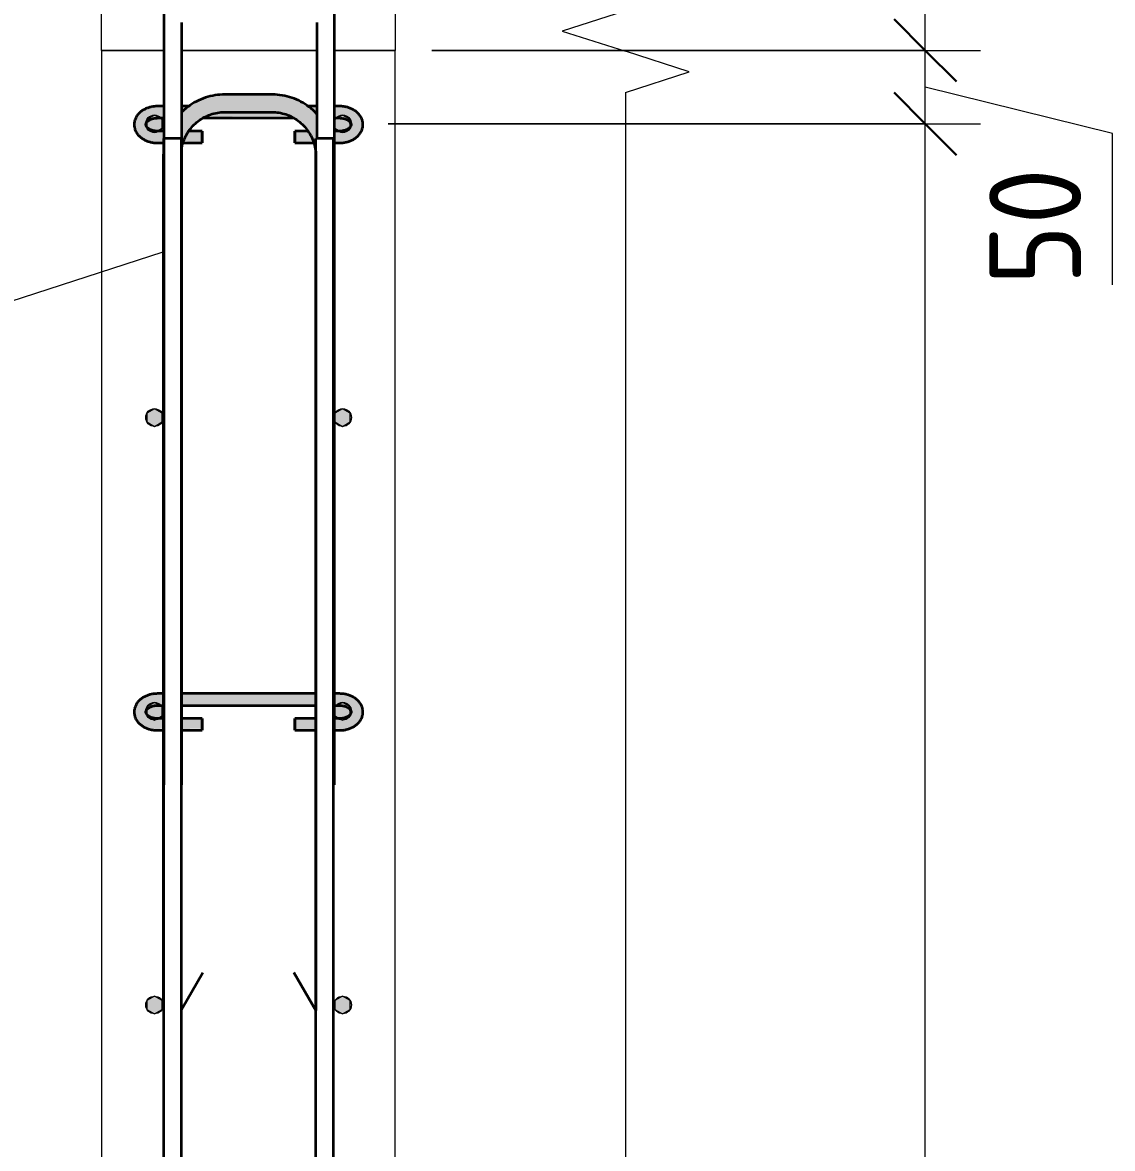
# Model space of a CAD drawing. Header units: millimetres. Extents: x 30199 to 68228, y -5153 to 33546.
# Drawn here: x 64716 to 65458, y 2 to 769 of the extents above; entities that cross this region are included whole.
import ezdxf

# ---------------------------------------------------------------- set-up
doc = ezdxf.new("R2010")
doc.units = ezdxf.units.MM
for name, color, linetype, lineweight in [('AA_Dim', 7, 'Continuous', 9), ('AA_Dim-25', 7, 'Continuous', 9), ('AA_Oformlenie', 7, 'Continuous', 9), ('AA_Vinoska', 7, 'Continuous', 9), ('AF_Stena_Опалубка', 253, 'Continuous', 20), ('KR_Armatura', 7, 'Continuous', 20), ('KR_Armatura_Tonkie', 7, 'Continuous', 20)]:
    doc.layers.add(name, color=color, linetype=linetype, lineweight=lineweight)
doc.styles.add('ISOCPEUR_1', font='isocpeur.TTF', dxfattribs={"width": 0.9, "height": 62.5})
doc.dimstyles.new('05_Округл_1мм__прозр_', dxfattribs={"dimscale": 304.8, "dimtxt": 62.672186, "dimasz": 0.139436, "dimexe": 0.123031, "dimexo": 0.082021, "dimgap": 0.008202, "dimtad": 1, "dimdec": 0, "dimdsep": 46, "dimtxsty": 'ISOCPEUR_1', "dimblk1": 'OBLIQUE', "dimblk2": 'OBLIQUE', "dimsah": 1, "dimcen": 0.09, "dimdle": 0.123031, "dimazin": 0, "dimtfac": 1, "dimtdec": 4, "dimtix": 1, "dimtmove": 1, "dimatfit": 3, "dimfxl": 1, "dimtvp": 1, "dimtolj": 1, "dimtzin": 0, "dimlwd": 18, "dimlwe": 18, "dimarcsym": 2})
doc.dimstyles.new('05_Округл_1мм__прозр__1', dxfattribs={"dimscale": 304.8, "dimtxt": 62.672186, "dimasz": 0.139436, "dimexe": 0.123031, "dimexo": 0.082021, "dimgap": 0.008202, "dimtad": 1, "dimdec": 0, "dimdsep": 46, "dimtxsty": 'ISOCPEUR_1', "dimblk1": 'OBLIQUE', "dimblk2": 'OBLIQUE', "dimsah": 1, "dimcen": 0.09, "dimdle": 0.123031, "dimazin": 0, "dimtfac": 1, "dimtdec": 4, "dimtix": 1, "dimtmove": 0, "dimatfit": 3, "dimfxl": 1, "dimtvp": 1, "dimtolj": 1, "dimtzin": 0, "dimlwd": 18, "dimlwe": 18, "dimarcsym": 2})

# ---------------------------------------------------------------- blocks, each defined once
blk = doc.blocks.new('350_Стержень П торец СК-СГ _НесАрм_РабПлоск_ - 350_Стержень П торец СК-СГ _НесАрм_РабПлоск_-4048872-2-2 Армирование')
at = {"layer": 'KR_Armatura_Tonkie', "lineweight": 35}
h = blk.add_hatch(color=256, dxfattribs=at)
h.paths.add_polyline_path([(32607, 678), (32607.5, 678), (32607.5, 681.8)])
h.paths.add_polyline_path([(32619.5, 681.8), (32620.02, 685.76), (32623.67, 693.85), (32627.79, 699.21), (32634.3, 704.11), (32641.34, 706.99), (32649, 708.2), (32649, 720), (32638.13, 718.57), (32627.73, 714.17), (32619.5, 707.76), (32619.5, 682.46)])
for points in [[(32660.48, 708), (32681, 708.2), (32681, 720), (32649, 719.8), (32649, 708), (32656.21, 708)], [(32711, 678), (32711, 690), (32711.5, 690), (32711.5, 706.65), (32710.7, 707.7), (32702, 714.37), (32691.87, 718.57), (32681, 719.8), (32681, 708), (32688.76, 706.98), (32696.16, 703.85), (32702.21, 699.21), (32707.11, 692.7), (32709.99, 685.66), (32710.56, 681.33)], [(32607.2, 96.13), (32607.5, 96.13), (32607.5, 678), (32607, 678), (32607, 96.13)]]:
    blk.add_hatch(color=256, dxfattribs=at).paths.add_polyline_path(points)
for p, q in [((32681, 720), (32649, 720)), ((32649, 708), (32681, 708)), ((32607, 678), (32607, 96.13)), ((32711, 678), (32711, 96.13)), ((32723, 96.13), (32723, 250)), ((32619.5, 97), (32634, 122.12)), ((32711, 96.13), (32696, 122.12)), ((32607.45, 96.13), (32607, 96.13)), ((32607.2, 96.13), (32607.45, 96.13))]:
    blk.add_line(p, q, dxfattribs=at)
at = {"layer": 'KR_Armatura_Tonkie', "lineweight": 35, "flags": 128}
for points in [[(32649, 720), (32647.32, 719.97), (32645.64, 719.87), (32643.97, 719.7), (32642.31, 719.46), (32640.66, 719.16), (32639.02, 718.8), (32637.39, 718.36), (32635.79, 717.87), (32634.2, 717.31), (32632.64, 716.68), (32631.11, 716), (32629.61, 715.25), (32628.13, 714.45), (32626.69, 713.58), (32625.29, 712.66), (32623.92, 711.69), (32622.59, 710.66), (32621.31, 709.58), (32620.07, 708.44), (32619.5, 707.88)], [(32711.44, 706.93), (32710.26, 708.13), (32709.03, 709.27), (32707.76, 710.37), (32706.44, 711.41), (32705.09, 712.41), (32703.69, 713.34), (32702.26, 714.22), (32700.8, 715.04), (32699.3, 715.8), (32697.77, 716.51), (32696.22, 717.15), (32694.64, 717.72), (32693.04, 718.24), (32691.42, 718.69), (32689.79, 719.07), (32688.14, 719.39), (32686.48, 719.64), (32684.81, 719.83), (32683.13, 719.95), (32681.45, 720), (32681, 720)], [(32619.5, 683.42), (32619.6, 683.96), (32619.86, 685.13), (32620.17, 686.29), (32620.52, 687.44), (32620.92, 688.57), (32621.37, 689.68), (32621.86, 690.78), (32622.39, 691.85), (32622.97, 692.91), (32623.58, 693.94), (32624.24, 694.94), (32624.94, 695.92), (32625.67, 696.86), (32626.45, 697.78), (32627.25, 698.67), (32628.1, 699.52), (32628.98, 700.34), (32629.89, 701.12), (32630.83, 701.87), (32631.79, 702.58), (32632.79, 703.24), (32633.81, 703.87), (32634.86, 704.46), (32635.93, 705), (32637.02, 705.5), (32638.13, 705.96), (32639.26, 706.37), (32640.4, 706.74), (32641.55, 707.06), (32642.72, 707.34), (32643.9, 707.56), (32645.09, 707.74), (32646.28, 707.88), (32647.48, 707.96), (32648.68, 708), (32649, 708)], [(32681, 708), (32682.2, 707.98), (32683.4, 707.9), (32684.59, 707.78), (32685.78, 707.62), (32686.96, 707.4), (32688.13, 707.14), (32689.29, 706.83), (32690.44, 706.48), (32691.57, 706.08), (32692.68, 705.63), (32693.78, 705.14), (32694.85, 704.61), (32695.91, 704.03), (32696.94, 703.42), (32697.94, 702.76), (32698.92, 702.06), (32699.86, 701.33), (32700.78, 700.55), (32701.67, 699.74), (32702.52, 698.9), (32703.34, 698.02), (32704.12, 697.11), (32704.87, 696.17), (32705.58, 695.21), (32706.24, 694.21), (32706.87, 693.19), (32707.46, 692.14), (32708, 691.07), (32708.5, 689.98), (32708.96, 688.87), (32709.37, 687.74), (32709.74, 686.6), (32710.06, 685.44), (32710.34, 684.28), (32710.56, 683.1), (32710.74, 681.91), (32710.88, 680.72), (32710.96, 679.52), (32711, 678.32), (32711, 678)], [(32607.5, 684.41), (32607.36, 683.48), (32607.17, 681.81), (32607.05, 680.13), (32607, 678.45), (32607, 678)]]:
    blk.add_lwpolyline(points, dxfattribs=at)
blk = doc.blocks.new('261_Шпилька массив _НесАрм_РабПлоск_ - 8 А240-4151681-2-2 Армирование')
at = {"layer": 'KR_Armatura_Tonkie', "lineweight": 35}
for points in [[(32603.16, 688.19), (32603.16, 695.02), (32596.98, 696.46), (32595.65, 698.22), (32595.16, 699.51), (32596.23, 702.33), (32599.81, 704.53), (32603.16, 705.16), (32603.16, 711.99), (32597.1, 711.05), (32594.31, 709.66), (32591.15, 707.16), (32588.38, 703.83), (32587.16, 699.51), (32588.38, 695.18), (32591.85, 691.51), (32597.04, 689.05), (32599.27, 688.74)], [(32727, 688.19), (32733.12, 689.05), (32738.31, 691.51), (32741.78, 695.18), (32743, 699.51), (32741.78, 703.83), (32739.41, 707.42), (32734.51, 710.54), (32727, 711.85), (32727, 705.16), (32731, 704.4), (32734.11, 701.86), (32734.93, 699.33), (32734.11, 697.61), (32732.46, 696.28), (32727, 694.88), (32727, 689.02)], [(32603.16, 288.19), (32603.16, 295.02), (32596.98, 296.46), (32595.65, 298.22), (32595.16, 299.51), (32596.23, 302.33), (32599.16, 304.4), (32603.16, 305.16), (32603.16, 311.99), (32597.1, 311.05), (32594.31, 309.66), (32590.67, 306.58), (32588.38, 303.83), (32587.16, 299.51), (32588.38, 295.18), (32591.85, 291.51), (32597.04, 289.05), (32601.92, 288.37)], [(32727, 288.19), (32733.12, 289.05), (32738.31, 291.51), (32741.78, 295.18), (32743, 299.51), (32741.78, 303.83), (32739.41, 307.42), (32734.11, 310.61), (32727, 311.85), (32727, 305.16), (32731, 304.4), (32734.11, 301.86), (32734.93, 299.33), (32734.11, 297.61), (32732.46, 296.28), (32727, 294.88), (32727, 288.37)]]:
    blk.add_hatch(color=256, dxfattribs=at).paths.add_polyline_path(points)
h = blk.add_hatch(color=256, dxfattribs=at)
h.paths.add_polyline_path([(32727, 705.16), (32727, 711.99), (32723.5, 711.85), (32723.5, 705.16)])
h.paths.add_polyline_path([(32607.5, 705.16), (32607.5, 711.99), (32603.16, 711.85), (32603.16, 705.16), (32606.89, 705.16)])
h.paths.add_polyline_path([(32636.85, 705.16), (32692.59, 705.39), (32687.78, 707.11), (32679.27, 708), (32648.21, 707.9), (32640.48, 706.66), (32638.29, 705.76)])
h.paths.add_polyline_path([(32711.5, 706.65), (32711.5, 711.99), (32705.28, 711.85), (32711.27, 706.96)])
h.paths.add_polyline_path([(32619.5, 707.85), (32624.9, 711.99), (32619.5, 711.8), (32619.5, 707.85)])
h = blk.add_hatch(color=256, dxfattribs=at)
h.paths.add_polyline_path([(32603.16, 687.02), (32603.16, 688.19), (32597.04, 689.05), (32591.85, 691.51), (32591.15, 691.85), (32595.65, 688.65), (32597.1, 687.96), (32599.71, 687.56)])
h.paths.add_polyline_path([(32595.72, 700.97), (32596.98, 702.55), (32603.16, 704.13), (32603.16, 705.16), (32599.13, 704.38), (32596.23, 702.31), (32596, 701.72)])
h = blk.add_hatch(color=256, dxfattribs=at)
h.paths.add_polyline_path([(32641.24, 703.99), (32695.4, 704.23), (32693.15, 705.16), (32636.44, 704.99), (32634.3, 703.99), (32635.94, 703.99)])
h.paths.add_polyline_path([(32727, 703.99), (32727, 705.16), (32723.5, 705.16), (32723.5, 703.99)])
h.paths.add_polyline_path([(32603.16, 703.99), (32607.5, 704.13), (32607.5, 705.16), (32603.16, 705.16), (32603.16, 704.13)])
h = blk.add_hatch(color=256, dxfattribs=at)
h.paths.add_polyline_path([(32727, 687.02), (32734.51, 688.47), (32739.41, 691.59), (32741.78, 695.18), (32738.31, 691.51), (32732.89, 689.02), (32727, 688.19), (32727, 687.16)])
h.paths.add_polyline_path([(32734.23, 701.43), (32733.93, 702.33), (32730.36, 704.53), (32727, 705.16), (32727, 703.99), (32727.62, 703.9), (32734.11, 701.47)])
h = blk.add_hatch(color=256, dxfattribs=at)
h.paths.add_polyline_path([(32623.67, 688.19), (32633.46, 688.19), (32633.46, 695.02), (32624.37, 694.76), (32622.63, 692.06), (32621.03, 688.19), (32623.02, 688.19)])
h.paths.add_polyline_path([(32607, 688.19), (32607.5, 688.43), (32607.5, 695.02), (32603.16, 694.88), (32603.16, 688.19)])
h = blk.add_hatch(color=256, dxfattribs=at)
h.paths.add_polyline_path([(32727, 688.19), (32727, 695.02), (32723.5, 694.84), (32723.5, 688.19)])
h.paths.add_polyline_path([(32706.98, 688.19), (32708.92, 688.32), (32706.33, 693.85), (32705.43, 695.02), (32696.7, 694.88), (32696.7, 688.19)])
h = blk.add_hatch(color=256, dxfattribs=at)
h.paths.add_polyline_path([(32623.67, 687.02), (32633.46, 687.16), (32633.46, 688.19), (32620.92, 687.93), (32620.54, 687.02), (32623.02, 687.02)])
h.paths.add_polyline_path([(32603.16, 687.02), (32607.5, 687.21), (32607.5, 688.19), (32603.16, 688.19), (32603.16, 687.16)])
h = blk.add_hatch(color=256, dxfattribs=at)
h.paths.add_polyline_path([(32696.7, 687.02), (32709.4, 687.16), (32708.92, 688.19), (32696.7, 688.19), (32696.7, 687.16)])
h.paths.add_polyline_path([(32727, 687.02), (32727, 688.19), (32723.5, 688.12), (32723.5, 687.02)])
h = blk.add_hatch(color=256, dxfattribs=at)
h.paths.add_polyline_path([(32607, 305.16), (32607, 311.99), (32603.16, 311.85), (32603.16, 305.16), (32606.89, 305.16)])
h.paths.add_polyline_path([(32727, 305.16), (32727, 311.99), (32723.5, 311.85), (32723.5, 305.16)])
h.paths.add_polyline_path([(32709.57, 305.16), (32711, 305.27), (32711, 311.99), (32619.5, 311.8), (32619.5, 305.16), (32660.48, 305.16)])
h = blk.add_hatch(color=256, dxfattribs=at)
h.paths.add_polyline_path([(32603.16, 287.02), (32603.16, 288.19), (32597.04, 289.05), (32591.85, 291.51), (32591.15, 291.85), (32595.65, 288.65), (32597.1, 287.96), (32599.71, 287.56)])
h.paths.add_polyline_path([(32595.72, 300.97), (32596.98, 302.55), (32603.16, 304.13), (32603.16, 305.16), (32599.13, 304.38), (32596.23, 302.31), (32596, 301.72)])
h = blk.add_hatch(color=256, dxfattribs=at)
h.paths.add_polyline_path([(32635.94, 303.99), (32711, 304.18), (32711, 305.16), (32619.5, 305.08), (32619.5, 303.99), (32623.67, 303.99)])
h.paths.add_polyline_path([(32727, 303.99), (32727, 305.16), (32723.5, 305.16), (32723.5, 303.99)])
h.paths.add_polyline_path([(32603.16, 303.99), (32607, 304.13), (32606.89, 305.16), (32603.16, 305.16), (32603.16, 304.13)])
h = blk.add_hatch(color=256, dxfattribs=at)
h.paths.add_polyline_path([(32727, 287.02), (32734.51, 288.47), (32739.41, 291.59), (32741.78, 295.18), (32738.31, 291.51), (32733.12, 289.05), (32727, 288.19), (32727, 287.16)])
h.paths.add_polyline_path([(32734.23, 301.43), (32733.93, 302.33), (32730.36, 304.53), (32727, 305.16), (32727, 303.99), (32727.62, 303.9), (32734.11, 301.47)])
h = blk.add_hatch(color=256, dxfattribs=at)
h.paths.add_polyline_path([(32603.16, 288.19), (32607, 288.37), (32607, 295.02), (32603.16, 294.88), (32603.16, 288.37)])
h.paths.add_polyline_path([(32619.5, 288.19), (32633.46, 288.37), (32633.46, 295.02), (32619.5, 294.88), (32619.5, 288.37)])
h = blk.add_hatch(color=256, dxfattribs=at)
h.paths.add_polyline_path([(32723.5, 288.19), (32727, 288.37), (32727, 295.02), (32723.5, 294.84), (32723.5, 288.37)])
h.paths.add_polyline_path([(32711, 288.19), (32711, 295.02), (32696.7, 294.88), (32696.7, 288.19), (32709.57, 288.19)])
h = blk.add_hatch(color=256, dxfattribs=at)
h.paths.add_polyline_path([(32603.16, 287.02), (32607, 287.21), (32607, 288.19), (32603.16, 288.19), (32603.16, 287.16)])
h.paths.add_polyline_path([(32633.46, 287.02), (32633.46, 288.19), (32619.5, 288.19), (32619.5, 287.02)])
h = blk.add_hatch(color=256, dxfattribs=at)
h.paths.add_polyline_path([(32709.57, 287.02), (32711, 287.16), (32711, 288.19), (32696.7, 288.19), (32696.7, 287.02)])
h.paths.add_polyline_path([(32727, 287.02), (32727, 288.19), (32723.5, 288.12), (32723.5, 287.02)])
for p, q in [((32607.5, 711.99), (32603.16, 711.99)), ((32624.9, 711.99), (32619.5, 711.99)), ((32711.5, 711.99), (32705.1, 711.99)), ((32727, 711.99), (32723.5, 711.99)), ((32603.16, 703.99), (32607.5, 703.99)), ((32634, 703.99), (32696, 703.99)), ((32723.5, 703.99), (32727, 703.99)), ((32607.5, 695.02), (32603.16, 695.02)), ((32633.46, 695.02), (32624.57, 695.02)), ((32633.46, 695.02), (32633.46, 688.19)), ((32633.46, 693.85), (32633.46, 694.88)), ((32633.46, 687.16), (32633.46, 693.85)), ((32705.43, 695.02), (32696.7, 695.02)), ((32696.7, 688.19), (32696.7, 695.02)), ((32696.7, 694.88), (32696.7, 693.85)), ((32696.7, 693.85), (32696.7, 687.16)), ((32727, 695.02), (32723.5, 695.02)), ((32603.16, 687.02), (32607.5, 687.02)), ((32620.54, 687.02), (32633.46, 687.02)), ((32633.46, 688.19), (32633.46, 687.02)), ((32696.7, 687.02), (32696.7, 688.19)), ((32696.7, 687.02), (32709.46, 687.02)), ((32723.5, 687.02), (32727, 687.02)), ((32607, 311.99), (32603.16, 311.99)), ((32711, 311.99), (32619.5, 311.99)), ((32727, 311.99), (32723.5, 311.99)), ((32603.16, 303.99), (32607, 303.99)), ((32619.5, 303.99), (32711, 303.99)), ((32723.5, 303.99), (32727, 303.99)), ((32607, 295.02), (32603.16, 295.02)), ((32633.46, 295.02), (32619.5, 295.02)), ((32633.46, 295.02), (32633.46, 288.19)), ((32633.46, 293.85), (32633.46, 294.88)), ((32633.46, 288.35), (32633.46, 293.85)), ((32711, 295.02), (32696.7, 295.02)), ((32696.7, 288.19), (32696.7, 295.02)), ((32696.7, 294.88), (32696.7, 293.85)), ((32696.7, 293.85), (32696.7, 287.16)), ((32727, 295.02), (32723.5, 295.02)), ((32603.16, 287.02), (32607, 287.02)), ((32619.5, 287.02), (32633.46, 287.02)), ((32633.46, 288.19), (32633.46, 287.02)), ((32633.46, 287.16), (32633.46, 288.19)), ((32696.7, 287.02), (32696.7, 288.19)), ((32696.7, 287.02), (32711, 287.02)), ((32723.5, 287.02), (32727, 287.02))]:
    blk.add_line(p, q, dxfattribs=at)
at = {"layer": 'KR_Armatura_Tonkie', "lineweight": 35, "flags": 128}
for points in [[(32603.16, 711.99), (32602.57, 711.98), (32601.98, 711.96), (32601.39, 711.91), (32600.8, 711.86), (32600.21, 711.78), (32599.63, 711.69), (32599.05, 711.58), (32598.48, 711.45), (32597.91, 711.31), (32597.34, 711.15), (32596.79, 710.98), (32596.24, 710.79), (32595.7, 710.58), (32595.17, 710.35), (32594.65, 710.11), (32594.13, 709.85), (32593.63, 709.58), (32593.14, 709.28), (32592.66, 708.98), (32592.2, 708.65), (32591.75, 708.31), (32591.31, 707.95), (32590.89, 707.58), (32590.49, 707.19), (32590.1, 706.78), (32589.74, 706.36), (32589.39, 705.92), (32589.06, 705.46), (32588.76, 704.99), (32588.47, 704.51), (32588.22, 704.01), (32587.98, 703.5), (32587.78, 702.97), (32587.6, 702.44), (32587.45, 701.9), (32587.33, 701.34), (32587.25, 700.79), (32587.19, 700.22), (32587.16, 699.66), (32587.16, 699.51)], [(32743, 699.51), (32742.98, 700.07), (32742.94, 700.63), (32742.86, 701.19), (32742.75, 701.75), (32742.61, 702.29), (32742.44, 702.83), (32742.24, 703.36), (32742.01, 703.87), (32741.76, 704.37), (32741.49, 704.86), (32741.19, 705.34), (32740.87, 705.79), (32740.52, 706.24), (32740.16, 706.67), (32739.78, 707.08), (32739.38, 707.47), (32738.96, 707.85), (32738.53, 708.21), (32738.09, 708.56), (32737.62, 708.89), (32737.15, 709.2), (32736.66, 709.5), (32736.17, 709.78), (32735.66, 710.04), (32735.14, 710.29), (32734.61, 710.52), (32734.07, 710.73), (32733.52, 710.93), (32732.97, 711.11), (32732.41, 711.27), (32731.84, 711.42), (32731.27, 711.55), (32730.69, 711.66), (32730.11, 711.76), (32729.52, 711.84), (32728.94, 711.9), (32728.35, 711.95), (32727.75, 711.98), (32727.16, 711.99), (32727, 711.99)], [(32587.16, 699.51), (32587.18, 698.94), (32587.23, 698.38), (32587.31, 697.82), (32587.42, 697.26), (32587.56, 696.72), (32587.73, 696.18), (32587.93, 695.65), (32588.15, 695.14), (32588.4, 694.64), (32588.68, 694.15), (32588.98, 693.67), (32589.3, 693.22), (32589.64, 692.77), (32590, 692.34), (32590.38, 691.93), (32590.78, 691.54), (32591.2, 691.16), (32591.63, 690.8), (32592.08, 690.45), (32592.54, 690.12), (32593.01, 689.81), (32593.5, 689.51), (32594, 689.23), (32594.51, 688.97), (32595.03, 688.72), (32595.56, 688.49), (32596.09, 688.28), (32596.64, 688.08), (32597.19, 687.9), (32597.75, 687.74), (32598.32, 687.59), (32598.89, 687.46), (32599.47, 687.35), (32600.05, 687.25), (32600.64, 687.17), (32601.23, 687.11), (32601.82, 687.06), (32602.41, 687.03), (32603, 687.02), (32603.16, 687.02)], [(32595.16, 699.51), (32595.17, 699.62), (32595.18, 699.73), (32595.19, 699.85), (32595.22, 699.97), (32595.25, 700.09), (32595.29, 700.21), (32595.34, 700.34), (32595.39, 700.48), (32595.46, 700.61), (32595.54, 700.76), (32595.64, 700.9), (32595.74, 701.05), (32595.86, 701.2), (32595.99, 701.36), (32596.13, 701.51), (32596.29, 701.67), (32596.47, 701.83), (32596.65, 701.99), (32596.85, 702.14), (32597.07, 702.29), (32597.3, 702.44), (32597.54, 702.59), (32597.79, 702.73), (32598.06, 702.87), (32598.33, 703), (32598.62, 703.13), (32598.92, 703.25), (32599.23, 703.36), (32599.55, 703.46), (32599.88, 703.56), (32600.21, 703.64), (32600.55, 703.72), (32600.9, 703.79), (32601.25, 703.85), (32601.61, 703.9), (32601.97, 703.94), (32602.33, 703.96), (32602.7, 703.98), (32603.06, 703.99), (32603.16, 703.99)], [(32603.16, 695.02), (32602.8, 695.02), (32602.43, 695.04), (32602.07, 695.07), (32601.7, 695.1), (32601.35, 695.15), (32600.99, 695.2), (32600.64, 695.27), (32600.3, 695.35), (32599.96, 695.43), (32599.64, 695.52), (32599.32, 695.62), (32599, 695.73), (32598.7, 695.85), (32598.41, 695.97), (32598.13, 696.1), (32597.86, 696.24), (32597.6, 696.38), (32597.36, 696.53), (32597.13, 696.67), (32596.91, 696.83), (32596.7, 696.98), (32596.51, 697.14), (32596.34, 697.3), (32596.18, 697.45), (32596.03, 697.61), (32595.89, 697.76), (32595.77, 697.92), (32595.66, 698.07), (32595.57, 698.21), (32595.48, 698.36), (32595.41, 698.5), (32595.35, 698.63), (32595.3, 698.76), (32595.26, 698.89), (32595.22, 699.01), (32595.2, 699.13), (32595.18, 699.25), (32595.17, 699.36), (32595.16, 699.47), (32595.16, 699.51)], [(32727, 703.99), (32727.37, 703.99), (32727.73, 703.97), (32728.1, 703.94), (32728.46, 703.91), (32728.82, 703.86), (32729.17, 703.81), (32729.52, 703.74), (32729.86, 703.67), (32730.2, 703.58), (32730.53, 703.49), (32730.85, 703.39), (32731.16, 703.28), (32731.46, 703.16), (32731.75, 703.04), (32732.03, 702.91), (32732.3, 702.77), (32732.56, 702.63), (32732.8, 702.48), (32733.04, 702.34), (32733.25, 702.18), (32733.46, 702.03), (32733.65, 701.87), (32733.83, 701.71), (32733.99, 701.56), (32734.14, 701.4), (32734.27, 701.25), (32734.39, 701.09), (32734.5, 700.94), (32734.6, 700.8), (32734.68, 700.65), (32734.75, 700.51), (32734.81, 700.38), (32734.86, 700.25), (32734.91, 700.12), (32734.94, 700), (32734.96, 699.88), (32734.98, 699.76), (32734.99, 699.65), (32735, 699.54), (32735, 699.51)], [(32727, 687.02), (32727.59, 687.03), (32728.19, 687.05), (32728.78, 687.1), (32729.37, 687.15), (32729.95, 687.23), (32730.53, 687.32), (32731.11, 687.43), (32731.69, 687.56), (32732.26, 687.7), (32732.82, 687.86), (32733.37, 688.03), (32733.92, 688.22), (32734.46, 688.43), (32735, 688.66), (32735.52, 688.9), (32736.03, 689.16), (32736.53, 689.43), (32737.02, 689.73), (32737.5, 690.03), (32737.96, 690.36), (32738.41, 690.7), (32738.85, 691.06), (32739.27, 691.43), (32739.67, 691.82), (32740.06, 692.23), (32740.43, 692.65), (32740.77, 693.09), (32741.1, 693.55), (32741.41, 694.02), (32741.69, 694.5), (32741.95, 695), (32742.18, 695.51), (32742.39, 696.04), (32742.56, 696.57), (32742.71, 697.11), (32742.83, 697.67), (32742.92, 698.22), (32742.97, 698.79), (32743, 699.35), (32743, 699.51)], [(32735, 699.51), (32735, 699.39), (32734.99, 699.28), (32734.97, 699.16), (32734.95, 699.04), (32734.92, 698.92), (32734.88, 698.8), (32734.83, 698.67), (32734.77, 698.53), (32734.7, 698.4), (32734.62, 698.25), (32734.53, 698.11), (32734.42, 697.96), (32734.31, 697.81), (32734.17, 697.65), (32734.03, 697.5), (32733.87, 697.34), (32733.7, 697.18), (32733.51, 697.02), (32733.31, 696.87), (32733.1, 696.72), (32732.87, 696.57), (32732.63, 696.42), (32732.37, 696.28), (32732.11, 696.14), (32731.83, 696.01), (32731.54, 695.88), (32731.24, 695.76), (32730.93, 695.65), (32730.61, 695.55), (32730.29, 695.45), (32729.95, 695.37), (32729.61, 695.29), (32729.27, 695.22), (32728.91, 695.16), (32728.56, 695.11), (32728.19, 695.08), (32727.83, 695.05), (32727.47, 695.03), (32727.1, 695.02), (32727, 695.02)], [(32603.16, 311.99), (32602.57, 311.98), (32601.98, 311.96), (32601.39, 311.91), (32600.8, 311.86), (32600.21, 311.78), (32599.63, 311.69), (32599.05, 311.58), (32598.48, 311.45), (32597.91, 311.31), (32597.34, 311.15), (32596.79, 310.98), (32596.24, 310.79), (32595.7, 310.58), (32595.17, 310.35), (32594.65, 310.11), (32594.13, 309.85), (32593.63, 309.58), (32593.14, 309.28), (32592.66, 308.98), (32592.2, 308.65), (32591.75, 308.31), (32591.31, 307.95), (32590.89, 307.58), (32590.49, 307.19), (32590.1, 306.78), (32589.74, 306.36), (32589.39, 305.92), (32589.06, 305.46), (32588.76, 304.99), (32588.47, 304.51), (32588.22, 304.01), (32587.98, 303.5), (32587.78, 302.97), (32587.6, 302.44), (32587.45, 301.9), (32587.33, 301.34), (32587.25, 300.79), (32587.19, 300.22), (32587.16, 299.66), (32587.16, 299.51)], [(32743, 299.51), (32742.98, 300.07), (32742.94, 300.63), (32742.86, 301.19), (32742.75, 301.75), (32742.61, 302.29), (32742.44, 302.83), (32742.24, 303.36), (32742.01, 303.87), (32741.76, 304.37), (32741.49, 304.86), (32741.19, 305.34), (32740.87, 305.79), (32740.52, 306.24), (32740.16, 306.67), (32739.78, 307.08), (32739.38, 307.47), (32738.96, 307.85), (32738.53, 308.21), (32738.09, 308.56), (32737.62, 308.89), (32737.15, 309.2), (32736.66, 309.5), (32736.17, 309.78), (32735.66, 310.04), (32735.14, 310.29), (32734.61, 310.52), (32734.07, 310.73), (32733.52, 310.93), (32732.97, 311.11), (32732.41, 311.27), (32731.84, 311.42), (32731.27, 311.55), (32730.69, 311.66), (32730.11, 311.76), (32729.52, 311.84), (32728.94, 311.9), (32728.35, 311.95), (32727.75, 311.98), (32727.16, 311.99), (32727, 311.99)], [(32587.16, 299.51), (32587.18, 298.94), (32587.23, 298.38), (32587.31, 297.82), (32587.42, 297.26), (32587.56, 296.72), (32587.73, 296.18), (32587.93, 295.65), (32588.15, 295.14), (32588.4, 294.64), (32588.68, 294.15), (32588.98, 293.67), (32589.3, 293.22), (32589.64, 292.77), (32590, 292.34), (32590.38, 291.93), (32590.78, 291.54), (32591.2, 291.16), (32591.63, 290.8), (32592.08, 290.45), (32592.54, 290.12), (32593.01, 289.81), (32593.5, 289.51), (32594, 289.23), (32594.51, 288.97), (32595.03, 288.72), (32595.56, 288.49), (32596.09, 288.28), (32596.64, 288.08), (32597.19, 287.9), (32597.75, 287.74), (32598.32, 287.59), (32598.89, 287.46), (32599.47, 287.35), (32600.05, 287.25), (32600.64, 287.17), (32601.23, 287.11), (32601.82, 287.06), (32602.41, 287.03), (32603, 287.02), (32603.16, 287.02)], [(32595.16, 299.51), (32595.17, 299.62), (32595.18, 299.73), (32595.19, 299.85), (32595.22, 299.97), (32595.25, 300.09), (32595.29, 300.21), (32595.34, 300.34), (32595.39, 300.48), (32595.46, 300.61), (32595.54, 300.76), (32595.64, 300.9), (32595.74, 301.05), (32595.86, 301.2), (32595.99, 301.36), (32596.13, 301.51), (32596.29, 301.67), (32596.47, 301.83), (32596.65, 301.99), (32596.85, 302.14), (32597.07, 302.29), (32597.3, 302.44), (32597.54, 302.59), (32597.79, 302.73), (32598.06, 302.87), (32598.33, 303), (32598.62, 303.13), (32598.92, 303.25), (32599.23, 303.36), (32599.55, 303.46), (32599.88, 303.56), (32600.21, 303.64), (32600.55, 303.72), (32600.9, 303.79), (32601.25, 303.85), (32601.61, 303.9), (32601.97, 303.94), (32602.33, 303.96), (32602.7, 303.98), (32603.06, 303.99), (32603.16, 303.99)], [(32603.16, 295.02), (32602.8, 295.02), (32602.43, 295.04), (32602.07, 295.07), (32601.7, 295.1), (32601.35, 295.15), (32600.99, 295.2), (32600.64, 295.27), (32600.3, 295.35), (32599.96, 295.43), (32599.64, 295.52), (32599.32, 295.62), (32599, 295.73), (32598.7, 295.85), (32598.41, 295.97), (32598.13, 296.1), (32597.86, 296.24), (32597.6, 296.38), (32597.36, 296.53), (32597.13, 296.67), (32596.91, 296.83), (32596.7, 296.98), (32596.51, 297.14), (32596.34, 297.3), (32596.18, 297.45), (32596.03, 297.61), (32595.89, 297.76), (32595.77, 297.92), (32595.66, 298.07), (32595.57, 298.21), (32595.48, 298.36), (32595.41, 298.5), (32595.35, 298.63), (32595.3, 298.76), (32595.26, 298.89), (32595.22, 299.01), (32595.2, 299.13), (32595.18, 299.25), (32595.17, 299.36), (32595.16, 299.47), (32595.16, 299.51)], [(32727, 303.99), (32727.37, 303.99), (32727.73, 303.97), (32728.1, 303.94), (32728.46, 303.91), (32728.82, 303.86), (32729.17, 303.81), (32729.52, 303.74), (32729.86, 303.67), (32730.2, 303.58), (32730.53, 303.49), (32730.85, 303.39), (32731.16, 303.28), (32731.46, 303.16), (32731.75, 303.04), (32732.03, 302.91), (32732.3, 302.77), (32732.56, 302.63), (32732.8, 302.48), (32733.04, 302.34), (32733.25, 302.18), (32733.46, 302.03), (32733.65, 301.87), (32733.83, 301.71), (32733.99, 301.56), (32734.14, 301.4), (32734.27, 301.25), (32734.39, 301.09), (32734.5, 300.94), (32734.6, 300.8), (32734.68, 300.65), (32734.75, 300.51), (32734.81, 300.38), (32734.86, 300.25), (32734.91, 300.12), (32734.94, 300), (32734.96, 299.88), (32734.98, 299.76), (32734.99, 299.65), (32735, 299.54), (32735, 299.51)], [(32727, 287.02), (32727.59, 287.03), (32728.19, 287.05), (32728.78, 287.1), (32729.37, 287.15), (32729.95, 287.23), (32730.53, 287.32), (32731.11, 287.43), (32731.69, 287.56), (32732.26, 287.7), (32732.82, 287.86), (32733.37, 288.03), (32733.92, 288.22), (32734.46, 288.43), (32735, 288.66), (32735.52, 288.9), (32736.03, 289.16), (32736.53, 289.43), (32737.02, 289.73), (32737.5, 290.03), (32737.96, 290.36), (32738.41, 290.7), (32738.85, 291.06), (32739.27, 291.43), (32739.67, 291.82), (32740.06, 292.23), (32740.43, 292.65), (32740.77, 293.09), (32741.1, 293.55), (32741.41, 294.02), (32741.69, 294.5), (32741.95, 295), (32742.18, 295.51), (32742.39, 296.04), (32742.56, 296.57), (32742.71, 297.11), (32742.83, 297.67), (32742.92, 298.22), (32742.97, 298.79), (32743, 299.35), (32743, 299.51)], [(32735, 299.51), (32735, 299.39), (32734.99, 299.28), (32734.97, 299.16), (32734.95, 299.04), (32734.92, 298.92), (32734.88, 298.8), (32734.83, 298.67), (32734.77, 298.53), (32734.7, 298.4), (32734.62, 298.25), (32734.53, 298.11), (32734.42, 297.96), (32734.31, 297.81), (32734.17, 297.65), (32734.03, 297.5), (32733.87, 297.34), (32733.7, 297.18), (32733.51, 297.02), (32733.31, 296.87), (32733.1, 296.72), (32732.87, 296.57), (32732.63, 296.42), (32732.37, 296.28), (32732.11, 296.14), (32731.83, 296.01), (32731.54, 295.88), (32731.24, 295.76), (32730.93, 295.65), (32730.61, 295.55), (32730.29, 295.45), (32729.95, 295.37), (32729.61, 295.29), (32729.27, 295.22), (32728.91, 295.16), (32728.56, 295.11), (32728.19, 295.08), (32727.83, 295.05), (32727.47, 295.03), (32727.1, 295.02), (32727, 295.02)]]:
    blk.add_lwpolyline(points, dxfattribs=at)
blk = doc.blocks.new('011_Прямоугольник обрыва _ЭлУзла_ - 011_Прямоугольник обрыва _ЭлУзла_-4151042-2-2 Армирование')
at = {"layer": 'AA_Oformlenie'}
blk.add_line((32921.93, 721.32), (32921.93, -1956.01), dxfattribs=at)
blk = doc.blocks.new('DIMBLOCK89-2-2 Армирование')
at = {"layer": 'AA_Dim-25', "lineweight": 30}
for p, q in [((65330.53, 700), (65309.28, 721.25)), ((65330.53, 700), (65351.78, 678.75)), ((65330.53, -2900), (65309.28, -2878.75)), ((65330.53, -2900), (65351.78, -2921.25))]:
    blk.add_line(p, q, dxfattribs=at)
at = {"layer": 'AA_Dim-25', "lineweight": 18}
for p, q in [((64964.59, 700), (65368.03, 700)), ((65330.53, 700), (64964.59, 700)), ((65330.53, -2900), (65330.53, 700)), ((64964.59, -2900), (65368.03, -2900)), ((65330.53, -2900), (64964.59, -2900))]:
    blk.add_line(p, q, dxfattribs=at)
at = {"layer": 'AA_Dim-25', "color": 0, "lineweight": 18, "insert": (65246.61, -1308.71), "char_height": 62.5, "width": 500.9045, "attachment_point": 1, "rotation": 90, "line_spacing_factor": 1.135194, "style": 'ISOCPEUR_1'}
blk.add_mtext('200х18=3600', dxfattribs=at)
blk = doc.blocks.new('_Oblique')
at = {"color": 0, "linetype": 'ByBlock', "lineweight": -2}
blk.add_line((-0.5, -0.5), (0.5, 0.5), dxfattribs=at)
blk = doc.blocks.new('DIMBLOCK90-2-2 Армирование')
at = {"layer": 'AA_Dim-25', "lineweight": 30}
for p, q in [((65330.53, 750), (65309.28, 771.25)), ((65330.53, 750), (65351.78, 728.75)), ((65330.53, 700), (65309.28, 721.25)), ((65330.53, 700), (65351.78, 678.75))]:
    blk.add_line(p, q, dxfattribs=at)
at = {"layer": 'AA_Dim-25', "lineweight": 18}
for p, q in [((64994.43, 750), (65368.03, 750)), ((65330.53, 750), (64994.43, 750)), ((65330.53, 700), (65330.53, 750)), ((65458.03, 693.4), (65330.53, 725)), ((64964.59, 700), (65368.03, 700)), ((65330.53, 700), (64964.59, 700)), ((65458.03, 590.35), (65458.03, 693.4))]:
    blk.add_line(p, q, dxfattribs=at)
at = {"layer": 'AA_Dim-25', "color": 0, "lineweight": 18, "insert": (65374.11, 590.35), "char_height": 62.5, "width": 93.6535, "attachment_point": 1, "rotation": 90, "line_spacing_factor": 1.135194, "style": 'ISOCPEUR_1'}
blk.add_mtext('50', dxfattribs=at)
blk = doc.blocks.new('DIMBLOCK91-2-2 Армирование')
at = {"layer": 'AA_Dim-25', "lineweight": 30}
for p, q in [((65330.53, 1000), (65309.28, 1021.25)), ((65330.53, 1000), (65351.78, 978.75)), ((65330.53, 750), (65309.28, 771.25)), ((65330.53, 750), (65351.78, 728.75))]:
    blk.add_line(p, q, dxfattribs=at)
at = {"layer": 'AA_Dim-25', "lineweight": 18}
for p, q in [((64994.43, 1000), (65368.03, 1000)), ((65330.53, 1000), (64994.43, 1000)), ((65330.53, 750), (65330.53, 1000)), ((64994.43, 750), (65368.03, 750)), ((65330.53, 750), (64994.43, 750))]:
    blk.add_line(p, q, dxfattribs=at)
at = {"layer": 'AA_Dim-25', "color": 0, "lineweight": 18, "insert": (65246.61, 816.47), "char_height": 62.5, "width": 140.4803, "attachment_point": 1, "rotation": 90, "line_spacing_factor": 1.135194, "style": 'ISOCPEUR_1'}
blk.add_mtext('250', dxfattribs=at)

msp = doc.modelspace()

# ---------------------------------------------------------------- hatches: boundary and pattern name
at = {"layer": 'KR_Armatura'}
h = msp.add_hatch(color=256, dxfattribs=at)
edge = h.paths.add_edge_path()
edge.add_arc((64805.4665, 700), 6, 0, 360)
for points in [[(64805.4665, 694), (64810.6626, 697), (64810.6626, 703), (64805.4073, 705.9658), (64800.2703, 703), (64800.2703, 697), (64804.8329, 694.3658)], [(64933.5879, 694), (64938.784, 697), (64938.5387, 703.1417), (64933.5287, 705.9658), (64928.3917, 703), (64928.3917, 697), (64932.9542, 694.3658)], [(64805.4665, 494), (64810.6626, 497), (64810.6626, 503), (64805.4665, 506), (64800.2703, 503), (64800.2703, 497)], [(64933.5879, 494), (64938.784, 497), (64938.784, 503), (64933.5879, 506), (64928.3917, 503), (64928.3917, 497)], [(64805.4665, 294), (64810.6626, 297), (64810.6626, 303), (64805.4665, 306), (64800.2703, 303), (64800.2703, 297), (64803.5592, 295.1012)], [(64933.5879, 294), (64938.784, 297), (64938.5387, 303.1417), (64933.5879, 306), (64928.3917, 303), (64928.3917, 297)], [(64805.4665, 94), (64810.6626, 97), (64810.6626, 103), (64805.4665, 106), (64800.2703, 103), (64800.2703, 97)], [(64933.5879, 94), (64938.784, 97), (64938.784, 103), (64933.5879, 106), (64928.3917, 103), (64928.3917, 97)]]:
    msp.add_hatch(color=256, dxfattribs=at).paths.add_polyline_path(points)
h = msp.add_hatch(color=256, dxfattribs=at)
edge = h.paths.add_edge_path()
edge.add_arc((64933.5879, 700), 6, 0, 360)
h = msp.add_hatch(color=256, dxfattribs=at)
edge = h.paths.add_edge_path()
edge.add_arc((64805.4665, 500), 6, 0, 360)
h = msp.add_hatch(color=256, dxfattribs=at)
edge = h.paths.add_edge_path()
edge.add_arc((64933.5879, 500), 6, 0, 360)
h = msp.add_hatch(color=256, dxfattribs=at)
edge = h.paths.add_edge_path()
edge.add_arc((64805.4665, 300), 6, 0, 360)
h = msp.add_hatch(color=256, dxfattribs=at)
edge = h.paths.add_edge_path()
edge.add_arc((64933.5879, 300), 6, 0, 360)
h = msp.add_hatch(color=256, dxfattribs=at)
edge = h.paths.add_edge_path()
edge.add_arc((64805.4665, 100), 6, 0, 360)
h = msp.add_hatch(color=256, dxfattribs=at)
edge = h.paths.add_edge_path()
edge.add_arc((64933.5879, 100), 6, 0, 360)

# ---------------------------------------------------------------- linework, layer by layer
at = {"layer": 'AA_Vinoska'}
for p, q in [((65126.3636, 776.9734), (65083.0624, 763.2234)), ((65083.0624, 763.2234), (65126.3636, 749.4734)), ((65169.6887, 735.3962), (65126.3636, 749.4734)), ((65126.3636, 721.319), (65169.6887, 735.3962)), ((64811.2427, 612.7245), (64668.2756, 566.1771))]:
    msp.add_line(p, q, dxfattribs=at)
at = {"layer": 'AF_Stena_Опалубка'}
for p, q in [((64769.4318, 749.9996), (64769.4318, 999.9996)), ((64969.4318, 999.9996), (64969.4318, 749.9996)), ((64811.9318, 749.9996), (64769.4318, 749.9996)), ((64769.4318, 749.9996), (64769.4318, -2950)), ((64769.4318, 749.9996), (64811.9318, 749.9996)), ((64915.9318, 749.9996), (64823.9318, 749.9996)), ((64823.9318, 749.9996), (64915.9318, 749.9996)), ((64969.4318, 749.9996), (64927.9318, 749.9996)), ((64927.9318, 749.9996), (64969.4318, 749.9996)), ((64969.4318, -2950), (64969.4318, 749.9996))]:
    msp.add_line(p, q, dxfattribs=at)
at = {"layer": 'KR_Armatura'}
for p, q in [((64805.4073, 705.9658), (64800.2703, 703)), ((64810.6626, 703), (64805.4073, 705.9658)), ((64933.5287, 705.9658), (64928.3917, 703)), ((64938.5387, 703.1417), (64933.5287, 705.9658)), ((64800.2703, 703), (64800.2703, 697)), ((64810.6626, 697), (64810.6626, 703)), ((64928.3917, 703), (64928.3917, 697)), ((64938.784, 697), (64938.5387, 703.1417)), ((64800.2703, 697), (64804.8329, 694.3658)), ((64804.8329, 694.3658), (64805.4665, 694)), ((64805.4665, 694), (64810.6626, 697)), ((64928.3917, 697), (64932.9542, 694.3658)), ((64932.9542, 694.3658), (64933.5879, 694)), ((64933.5879, 694), (64938.784, 697)), ((64805.4665, 506), (64800.2703, 503)), ((64800.2703, 503), (64800.2703, 497)), ((64810.6626, 503), (64805.4665, 506)), ((64810.6626, 497), (64810.6626, 503)), ((64933.5879, 506), (64928.3917, 503)), ((64928.3917, 503), (64928.3917, 497)), ((64938.784, 503), (64933.5879, 506)), ((64938.784, 497), (64938.784, 503)), ((64800.2703, 497), (64805.4665, 494)), ((64805.4665, 494), (64810.6626, 497)), ((64928.3917, 497), (64933.5879, 494)), ((64933.5879, 494), (64938.784, 497)), ((64805.4665, 306), (64800.2703, 303)), ((64800.2703, 303), (64800.2703, 297)), ((64810.6626, 303), (64805.4665, 306)), ((64810.6626, 297), (64810.6626, 303)), ((64933.5879, 306), (64928.3917, 303)), ((64928.3917, 303), (64928.3917, 297)), ((64938.5387, 303.1417), (64933.5879, 306)), ((64938.784, 297), (64938.5387, 303.1417)), ((64800.2703, 297), (64803.5592, 295.1012)), ((64803.5592, 295.1012), (64805.4665, 294)), ((64805.4665, 294), (64810.6626, 297)), ((64928.3917, 297), (64933.5879, 294)), ((64933.5879, 294), (64938.784, 297)), ((64805.4665, 106), (64800.2703, 103)), ((64800.2703, 103), (64800.2703, 97)), ((64810.6626, 103), (64805.4665, 106)), ((64810.6626, 97), (64810.6626, 103)), ((64933.5879, 106), (64928.3917, 103)), ((64928.3917, 103), (64928.3917, 97)), ((64938.784, 103), (64933.5879, 106)), ((64938.784, 97), (64938.784, 103)), ((64800.2703, 97), (64805.4665, 94)), ((64805.4665, 94), (64810.6626, 97)), ((64928.3917, 97), (64933.5879, 94)), ((64933.5879, 94), (64938.784, 97))]:
    msp.add_line(p, q, dxfattribs=at)
for centre in [(64805.4665, 700), (64933.5879, 700), (64805.4665, 500), (64933.5879, 500), (64805.4665, 300), (64933.5879, 300), (64805.4665, 100), (64933.5879, 100)]:
    msp.add_circle(centre, 6, dxfattribs=at)
at = {"layer": 'KR_Armatura_Tonkie', "lineweight": 35}
for p, q in [((64811.9318, 1388), (64811.9318, 250)), ((64927.9318, 1388), (64927.9318, 250)), ((64823.9318, 768.9996), (64823.9318, 250)), ((64915.9318, 768.9996), (64915.9318, 690)), ((64823.9318, 690), (64811.9318, 690)), ((64811.9318, -2950), (64811.9318, 690)), ((64823.9318, -2950), (64823.9318, 690)), ((64927.4318, 690), (64915.4318, 690)), ((64915.4318, -2950), (64915.4318, 690)), ((64927.4318, -2950), (64927.4318, 690)), ((64927.4318, 250), (64927.9318, 250))]:
    msp.add_line(p, q, dxfattribs=at)

# ---------------------------------------------------------------- block references
at = {"layer": 'AA_Oformlenie'}
msp.add_blockref('011_Прямоугольник обрыва _ЭлУзла_ - 011_Прямоугольник обрыва _ЭлУзла_-4151042-2-2 Армирование', (32204.4318, 0), dxfattribs=at)
at = {"layer": 'KR_Armatura_Tonkie', "lineweight": 35}
for name in ['350_Стержень П торец СК-СГ _НесАрм_РабПлоск_ - 350_Стержень П торец СК-СГ _НесАрм_РабПлоск_-4048872-2-2 Армирование', '261_Шпилька массив _НесАрм_РабПлоск_ - 8 А240-4151681-2-2 Армирование']:
    msp.add_blockref(name, (32204.4318, 0), dxfattribs=at)

# ---------------------------------------------------------------- dimensions: what is measured, and where the dimension line sits
at = {"layer": 'AA_Dim', "lineweight": 18}
for base, p1, p2, override, picture, middle in [((65330.5262, 999.9996), (64969.4318, 749.9996), (64969.4318, 999.9996), {"dimpost": '<>', "dimfxl": 250}, 'DIMBLOCK91-2-2 Армирование', (65296.7762, 874.9996)), ((65330.5262, 700), (64939.5879, -2900), (64939.5879, 700), {"dimpost": '200х18=<>', "dimfxl": 3600}, 'DIMBLOCK89-2-2 Армирование', (65296.7762, -1100))]:
    dim = msp.add_linear_dim(base=base, p1=p1, p2=p2, angle=90, dimstyle='05_Округл_1мм__прозр__1', override=override, dxfattribs=at)
    dim.commit()
    dim.dimension.update_dxf_attribs({"geometry": picture, "text_midpoint": middle})
dim = msp.add_linear_dim(base=(65330.5262, 749.9996), p1=(64939.5879, 700), p2=(64969.4318, 749.9996), angle=90, dimstyle='05_Округл_1мм__прозр_', override={"dimpost": '<>', "dimfxl": 58.229013}, dxfattribs=at)
dim.commit()
dim.dimension.update_dxf_attribs({"geometry": 'DIMBLOCK90-2-2 Армирование', "text_midpoint": (65415.773, 637.1793), "dimtype": 160, "text_rotation": 90})

doc.saveas('drawing.dxf')
